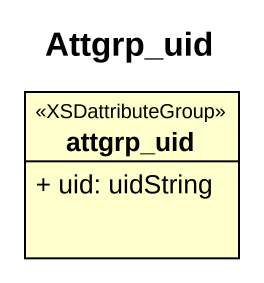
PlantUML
@startuml
title Attgrp_uid
hide circle
hide empty members
skinparam classAttributeIconSize 0
class attgrp_uid <<XSDattributeGroup>> {
  + uid: uidString
}
@enduml
